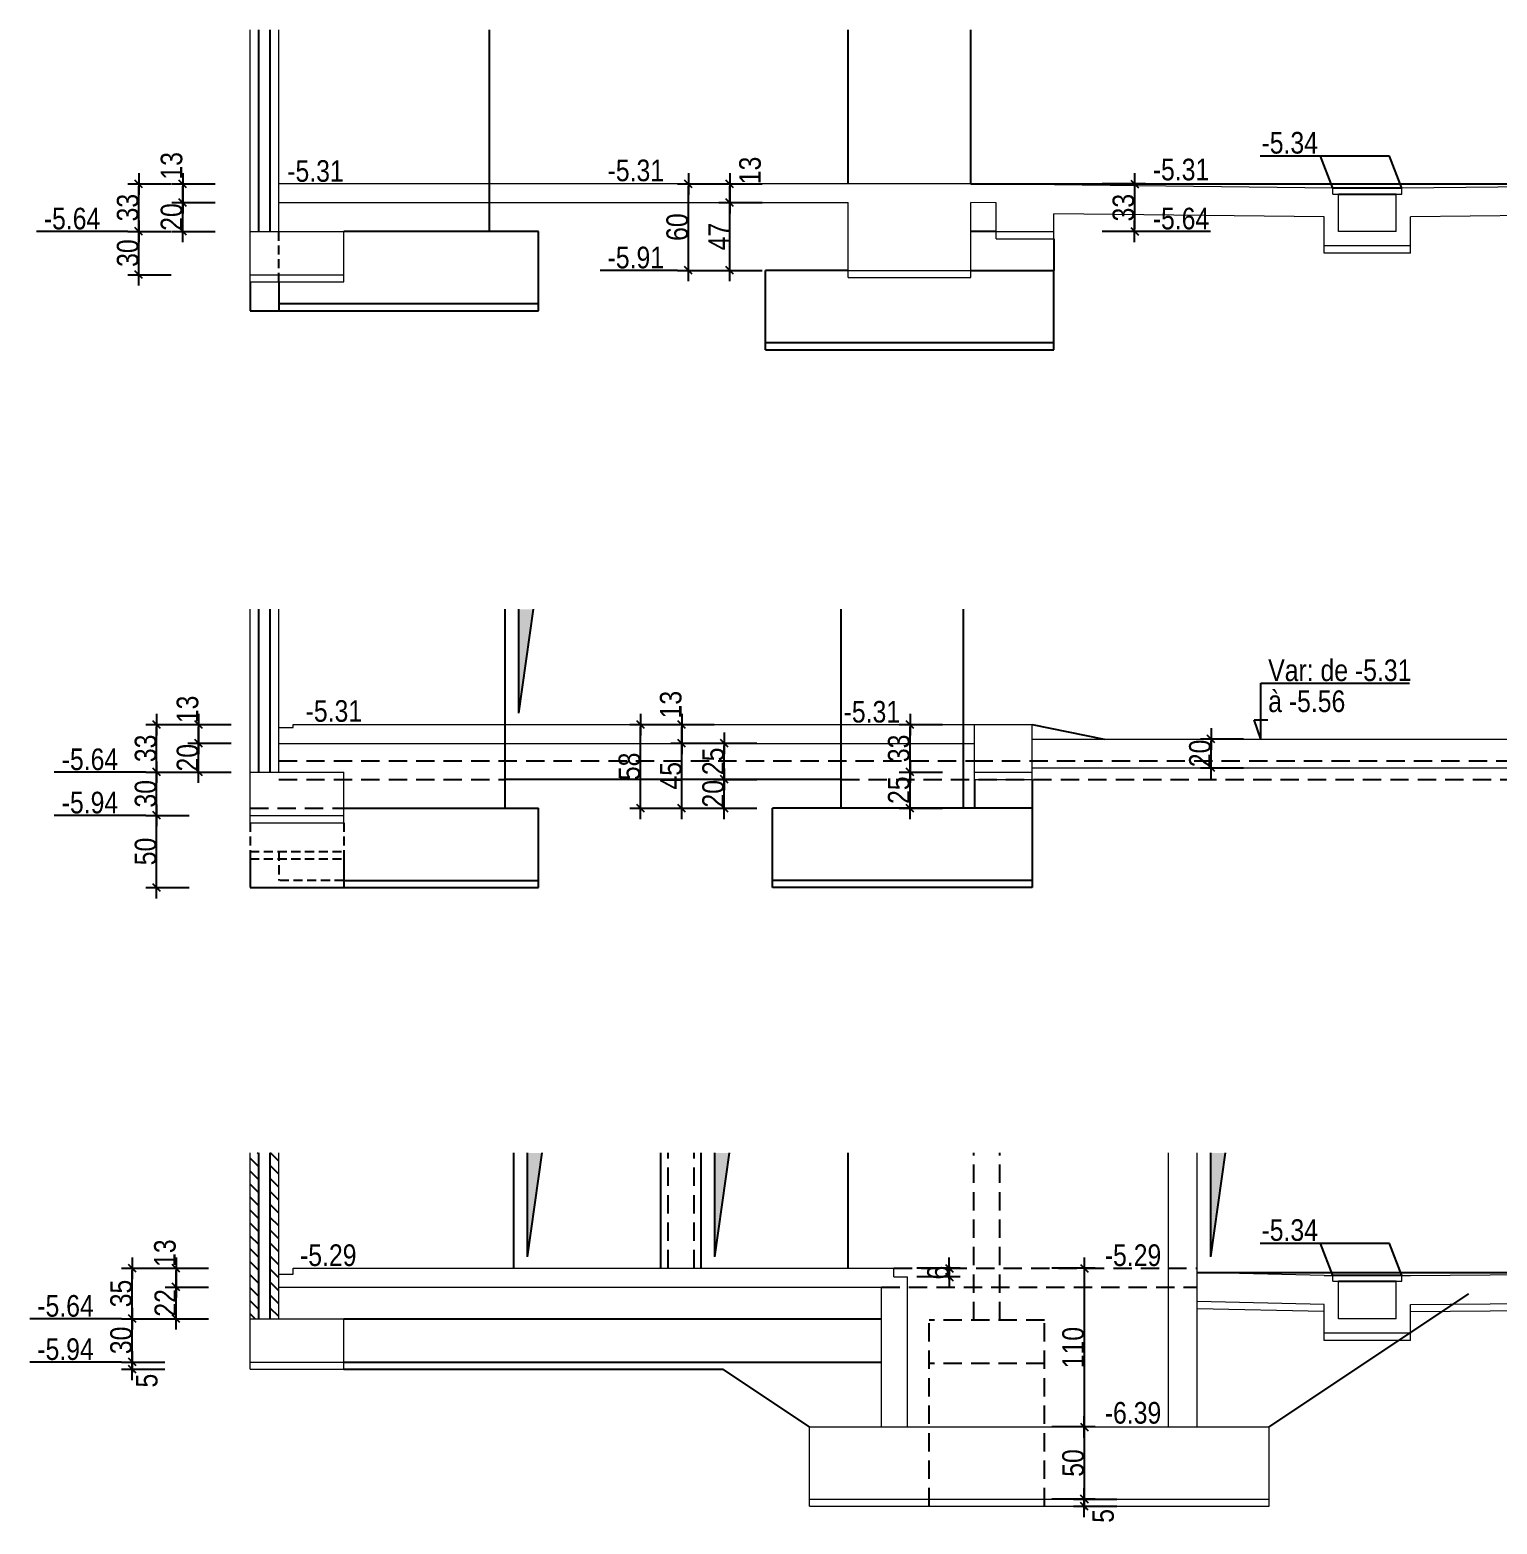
# Model space of a CAD drawing. Header units: centimetres. Extents: x 16433 to 114398, y -50094 to -12305.
# Drawn here: x 65094 to 66111, y -16867 to -15831 of the extents above; entities that cross this region are included whole.
import ezdxf

# ---------------------------------------------------------------- set-up
doc = ezdxf.new("R2010")
doc.units = ezdxf.units.CM
doc.header["$LTSCALE"] = 0.5
doc.linetypes.add('CACHEX2', pattern=[19.05, 12.7, -6.35])
doc.layers.get('DEFPOINTS').update_dxf_attribs({"linetype": 'CONTINUOUS'})
for name, color, linetype in [('01_cote_gen', 4, 'CONTINUOUS'), ('01_linteaux', 2, 'CONTINUOUS'), ('01_poch_murs', 253, 'CONTINUOUS'), ('01_texte', 230, 'CONTINUOUS'), ('AA_COTES', 2, 'CONTINUOUS')]:
    doc.layers.add(name, color=color, linetype=linetype)
doc.layers.add('01_murs_coup', color=5, linetype='CONTINUOUS', lineweight=60)
doc.styles.add('ARIAL NA', font='ARIALN.TTF')
doc.styles.add('STYLE2', font='ARIALN.TTF')
doc.dimstyles.new('JB50', dxfattribs={"dimscale": 0.1, "dimtxt": 150, "dimasz": 15, "dimexe": 0.1, "dimexo": 0.1, "dimgap": 0.09, "dimtad": 1, "dimdec": 1, "dimdsep": 46, "dimtxsty": 'STYLE2', "dimblk1": 'BOND_G', "dimblk2": 'BOND_D', "dimsah": 1, "dimcen": 1.5, "dimdle": 0.01, "dimse1": 1, "dimse2": 1, "dimclrd": 4, "dimclre": 2, "dimclrt": 6, "dimazin": 2, "dimtfac": 2.333333, "dimtdec": 1, "dimtix": 1, "dimtmove": 2, "dimatfit": 3, "dimldrblk": 'BOND_G', "dimfxl": 1, "dimtolj": 1, "dimtzin": 0, "dimarcsym": 0})

# ---------------------------------------------------------------- blocks, each defined once
blk = doc.blocks.new('BOND_G')
at = {"layer": 'AA_COTES', "color": 0}
for p, q in [((0, -5), (0, 15)), ((5, 0), (-5, 0)), ((1.77, 1.77), (-1.77, -1.77))]:
    blk.add_line(p, q, dxfattribs=at)
blk = doc.blocks.new('BOND_D')
at = {"layer": 'AA_COTES', "color": 0}
for p, q in [((5, 0), (-5, 0)), ((-1.77, -1.77), (1.77, 1.77)), ((0, 5), (0, -15))]:
    blk.add_line(p, q, dxfattribs=at)
blk = doc.blocks.new('*D1368')
at = {"layer": '01_cote_gen', "color": 4, "lineweight": -2, "transparency": 16777216}
blk.add_line((65164.7, -16753.5), (65164.7, -16726.5), dxfattribs=at)
at = {"layer": 'DEFPOINTS', "color": 0, "transparency": 16777216}
for p in [(65164.7, -16725), (65217.6, -16725), (65187.2, -16755)]:
    blk.add_point(p, dxfattribs=at)
at = {"layer": '01_cote_gen', "color": 4, "lineweight": -2, "transparency": 16777216, "xscale": 1.5, "yscale": 1.5, "zscale": 1.5}
for name, p, rotation in [('BOND_D', (65164.7, -16725), 90), ('BOND_G', (65164.7, -16755), 270)]:
    blk.add_blockref(name, p, dxfattribs=dict(at, rotation=rotation))
at = {"layer": '01_cote_gen', "color": 6, "transparency": 16777216, "insert": (65157, -16740), "char_height": 15, "attachment_point": 5, "rotation": 90, "style": 'STYLE2'}
blk.add_mtext('\\A1;30', dxfattribs=at)
blk = doc.blocks.new('*D1369')
at = {"layer": '01_cote_gen', "color": 4, "lineweight": -2, "transparency": 16777216}
blk.add_line((65195.1, -16723.5), (65195.1, -16704.5), dxfattribs=at)
at = {"layer": 'DEFPOINTS', "color": 0, "transparency": 16777216}
for p in [(65195.1, -16703), (65319.5, -16703), (65217.6, -16725)]:
    blk.add_point(p, dxfattribs=at)
at = {"layer": '01_cote_gen', "color": 4, "lineweight": -2, "transparency": 16777216, "xscale": 1.5, "yscale": 1.5, "zscale": 1.5}
for name, p, rotation in [('BOND_D', (65195.1, -16703), 90), ('BOND_G', (65195.1, -16725), 270)]:
    blk.add_blockref(name, p, dxfattribs=dict(at, rotation=rotation))
at = {"layer": '01_cote_gen', "color": 6, "transparency": 16777216, "insert": (65187.6, -16714), "char_height": 15, "attachment_point": 5, "rotation": 90, "style": 'STYLE2'}
blk.add_mtext('\\A1;22', dxfattribs=at)
blk = doc.blocks.new('*D1370')
at = {"layer": '01_cote_gen', "color": 4, "lineweight": -2, "transparency": 16777216}
blk.add_line((65164.7, -16723.5), (65164.7, -16691.5), dxfattribs=at)
at = {"layer": 'DEFPOINTS', "color": 0, "transparency": 16777216}
for p in [(65164.7, -16690), (65217.6, -16690), (65217.6, -16725)]:
    blk.add_point(p, dxfattribs=at)
at = {"layer": '01_cote_gen', "color": 4, "lineweight": -2, "transparency": 16777216, "xscale": 1.5, "yscale": 1.5, "zscale": 1.5}
for name, p, rotation in [('BOND_D', (65164.7, -16690), 90), ('BOND_G', (65164.7, -16725), 270)]:
    blk.add_blockref(name, p, dxfattribs=dict(at, rotation=rotation))
at = {"layer": '01_cote_gen', "color": 6, "transparency": 16777216, "insert": (65157, -16707.5), "char_height": 15, "attachment_point": 5, "rotation": 90, "style": 'STYLE2'}
blk.add_mtext('\\A1;35', dxfattribs=at)
blk = doc.blocks.new('*D1371')
at = {"layer": '01_cote_gen', "color": 4, "lineweight": -2, "transparency": 16777216}
blk.add_line((65164.7, -16758.5), (65164.7, -16756.5), dxfattribs=at)
at = {"layer": 'DEFPOINTS', "color": 0, "transparency": 16777216}
for p in [(65164.7, -16755), (65187.2, -16755), (65187.2, -16760)]:
    blk.add_point(p, dxfattribs=at)
at = {"layer": '01_cote_gen', "color": 4, "lineweight": -2, "transparency": 16777216, "xscale": 1.5, "yscale": 1.5, "zscale": 1.5}
for name, p, rotation in [('BOND_D', (65164.7, -16755), 90), ('BOND_G', (65164.7, -16760), 270)]:
    blk.add_blockref(name, p, dxfattribs=dict(at, rotation=rotation))
at = {"layer": '01_cote_gen', "color": 6, "transparency": 16777216, "insert": (65174.8, -16767.9), "char_height": 15, "attachment_point": 5, "rotation": 90, "style": 'STYLE2'}
blk.add_mtext('\\A1;5', dxfattribs=at)
blk = doc.blocks.new('*D1372')
at = {"layer": '01_cote_gen', "color": 4, "lineweight": -2, "transparency": 16777216}
blk.add_line((65195.1, -16701.5), (65195.1, -16691.5), dxfattribs=at)
at = {"layer": 'DEFPOINTS', "color": 0, "transparency": 16777216}
for p in [(65195.1, -16690), (65217.6, -16690), (65212, -16703)]:
    blk.add_point(p, dxfattribs=at)
at = {"layer": '01_cote_gen', "color": 4, "lineweight": -2, "transparency": 16777216, "xscale": 1.5, "yscale": 1.5, "zscale": 1.5}
for name, p, rotation in [('BOND_D', (65195.1, -16690), 90), ('BOND_G', (65195.1, -16703), 270)]:
    blk.add_blockref(name, p, dxfattribs=dict(at, rotation=rotation))
at = {"layer": '01_cote_gen', "color": 6, "transparency": 16777216, "insert": (65187.4, -16679.5), "char_height": 15, "attachment_point": 5, "rotation": 90, "style": 'STYLE2'}
blk.add_mtext('\\A1;13', dxfattribs=at)
blk = doc.blocks.new('*D1373')
at = {"layer": '01_cote_gen', "color": 4, "lineweight": -2, "transparency": 16777216}
for p, q in [((65731.4, -16688.5), (65731.4, -16687)), ((65731.4, -16696), (65731.4, -16690)), ((65731.4, -16697.5), (65731.4, -16699))]:
    blk.add_line(p, q, dxfattribs=at)
at = {"layer": 'DEFPOINTS', "color": 0, "transparency": 16777216}
for p in [(65677.6, -16690), (65731.4, -16690), (65669, -16696)]:
    blk.add_point(p, dxfattribs=at)
at = {"layer": '01_cote_gen', "color": 4, "lineweight": -2, "transparency": 16777216, "xscale": 1.5, "yscale": 1.5, "zscale": 1.5}
for name, p, rotation in [('BOND_D', (65731.4, -16690), 270), ('BOND_G', (65731.4, -16696), 90)]:
    blk.add_blockref(name, p, dxfattribs=dict(at, rotation=rotation))
at = {"layer": '01_cote_gen', "color": 6, "transparency": 16777216, "insert": (65723.7, -16693), "char_height": 15, "attachment_point": 5, "rotation": 90, "style": 'STYLE2'}
blk.add_mtext('\\A1;6', dxfattribs=at)
blk = doc.blocks.new('*D1374')
at = {"layer": '01_cote_gen', "color": 4, "lineweight": -2, "transparency": 16777216}
blk.add_line((65825.1, -16691.5), (65825.1, -16798.5), dxfattribs=at)
at = {"layer": 'DEFPOINTS', "color": 0, "transparency": 16777216}
for p in [(65800, -16690), (65806.5, -16800), (65825.1, -16800)]:
    blk.add_point(p, dxfattribs=at)
at = {"layer": '01_cote_gen', "color": 4, "lineweight": -2, "transparency": 16777216, "xscale": 1.5, "yscale": 1.5, "zscale": 1.5}
for name, p, rotation in [('BOND_G', (65825.1, -16690), 90), ('BOND_D', (65825.1, -16800), 270)]:
    blk.add_blockref(name, p, dxfattribs=dict(at, rotation=rotation))
at = {"layer": '01_cote_gen', "color": 6, "transparency": 16777216, "insert": (65817.4, -16745), "char_height": 15, "attachment_point": 5, "rotation": 90, "style": 'STYLE2'}
blk.add_mtext('\\A1;110', dxfattribs=at)
blk = doc.blocks.new('*D1375')
at = {"layer": '01_cote_gen', "color": 4, "lineweight": -2, "transparency": 16777216}
blk.add_line((65825.1, -16801.5), (65825.1, -16848.5), dxfattribs=at)
at = {"layer": 'DEFPOINTS', "color": 0, "transparency": 16777216}
for p in [(65811.7, -16800), (65811.7, -16850), (65825.1, -16850)]:
    blk.add_point(p, dxfattribs=at)
at = {"layer": '01_cote_gen', "color": 4, "lineweight": -2, "transparency": 16777216, "xscale": 1.5, "yscale": 1.5, "zscale": 1.5}
for name, p, rotation in [('BOND_G', (65825.1, -16800), 90), ('BOND_D', (65825.1, -16850), 270)]:
    blk.add_blockref(name, p, dxfattribs=dict(at, rotation=rotation))
at = {"layer": '01_cote_gen', "color": 6, "transparency": 16777216, "insert": (65817.4, -16825), "char_height": 15, "attachment_point": 5, "rotation": 90, "style": 'STYLE2'}
blk.add_mtext('\\A1;50', dxfattribs=at)
blk = doc.blocks.new('*D1376')
at = {"layer": '01_cote_gen', "color": 4, "lineweight": -2, "transparency": 16777216}
blk.add_line((65825.1, -16853.5), (65825.1, -16851.5), dxfattribs=at)
at = {"layer": 'DEFPOINTS', "color": 0, "transparency": 16777216}
for p in [(65825.1, -16850), (65844.5, -16850), (65844.5, -16855)]:
    blk.add_point(p, dxfattribs=at)
at = {"layer": '01_cote_gen', "color": 4, "lineweight": -2, "transparency": 16777216, "xscale": 1.5, "yscale": 1.5, "zscale": 1.5}
for name, p, rotation in [('BOND_D', (65825.1, -16850), 90), ('BOND_G', (65825.1, -16855), 270)]:
    blk.add_blockref(name, p, dxfattribs=dict(at, rotation=rotation))
at = {"layer": '01_cote_gen', "color": 6, "transparency": 16777216, "insert": (65838.2, -16861.7), "char_height": 15, "attachment_point": 5, "rotation": 90, "style": 'STYLE2'}
blk.add_mtext('\\A1;5', dxfattribs=at)
blk = doc.blocks.new('*D1382')
at = {"layer": '01_cote_gen', "color": 4, "lineweight": -2, "transparency": 16777216}
blk.add_line((65181.6, -16344.5), (65181.6, -16314.5), dxfattribs=at)
at = {"layer": 'DEFPOINTS', "color": 0, "transparency": 16777216}
for p in [(65181.6, -16313), (65261.3, -16313), (65257.3, -16346)]:
    blk.add_point(p, dxfattribs=at)
at = {"layer": '01_cote_gen', "color": 4, "lineweight": -2, "transparency": 16777216, "xscale": 1.5, "yscale": 1.5, "zscale": 1.5}
for name, p, rotation in [('BOND_D', (65181.6, -16313), 90), ('BOND_G', (65181.6, -16346), 270)]:
    blk.add_blockref(name, p, dxfattribs=dict(at, rotation=rotation))
at = {"layer": '01_cote_gen', "color": 6, "transparency": 16777216, "insert": (65174, -16329.5), "char_height": 15, "attachment_point": 5, "rotation": 90, "style": 'STYLE2'}
blk.add_mtext('\\A1;33', dxfattribs=at)
blk = doc.blocks.new('*D1383')
at = {"layer": '01_cote_gen', "color": 4, "lineweight": -2, "transparency": 16777216}
blk.add_line((65181.6, -16374.5), (65181.6, -16347.5), dxfattribs=at)
at = {"layer": 'DEFPOINTS', "color": 0, "transparency": 16777216}
for p in [(65181.6, -16346), (65222.2, -16346), (65222.2, -16376)]:
    blk.add_point(p, dxfattribs=at)
at = {"layer": '01_cote_gen', "color": 4, "lineweight": -2, "transparency": 16777216, "xscale": 1.5, "yscale": 1.5, "zscale": 1.5}
for name, p, rotation in [('BOND_D', (65181.6, -16346), 90), ('BOND_G', (65181.6, -16376), 270)]:
    blk.add_blockref(name, p, dxfattribs=dict(at, rotation=rotation))
at = {"layer": '01_cote_gen', "color": 6, "transparency": 16777216, "insert": (65174, -16361), "char_height": 15, "attachment_point": 5, "rotation": 90, "style": 'STYLE2'}
blk.add_mtext('\\A1;30', dxfattribs=at)
blk = doc.blocks.new('*D1384')
at = {"layer": '01_cote_gen', "color": 4, "lineweight": -2, "transparency": 16777216}
blk.add_line((65181.6, -16424.5), (65181.6, -16377.5), dxfattribs=at)
at = {"layer": 'DEFPOINTS', "color": 0, "transparency": 16777216}
for p in [(65181.6, -16376), (65222.2, -16376), (65222.2, -16426)]:
    blk.add_point(p, dxfattribs=at)
at = {"layer": '01_cote_gen', "color": 4, "lineweight": -2, "transparency": 16777216, "xscale": 1.5, "yscale": 1.5, "zscale": 1.5}
for name, p, rotation in [('BOND_D', (65181.6, -16376), 90), ('BOND_G', (65181.6, -16426), 270)]:
    blk.add_blockref(name, p, dxfattribs=dict(at, rotation=rotation))
at = {"layer": '01_cote_gen', "color": 6, "transparency": 16777216, "insert": (65174, -16401), "char_height": 15, "attachment_point": 5, "rotation": 90, "style": 'STYLE2'}
blk.add_mtext('\\A1;50', dxfattribs=at)
blk = doc.blocks.new('*D1385')
at = {"layer": '01_cote_gen', "color": 4, "lineweight": -2, "transparency": 16777216}
blk.add_line((65210.7, -16344.5), (65210.7, -16327.5), dxfattribs=at)
at = {"layer": 'DEFPOINTS', "color": 0, "transparency": 16777216}
for p in [(65210.7, -16326), (65284.4, -16326), (65284.4, -16346)]:
    blk.add_point(p, dxfattribs=at)
at = {"layer": '01_cote_gen', "color": 4, "lineweight": -2, "transparency": 16777216, "xscale": 1.5, "yscale": 1.5, "zscale": 1.5}
for name, p, rotation in [('BOND_D', (65210.7, -16326), 90), ('BOND_G', (65210.7, -16346), 270)]:
    blk.add_blockref(name, p, dxfattribs=dict(at, rotation=rotation))
at = {"layer": '01_cote_gen', "color": 6, "transparency": 16777216, "insert": (65203.1, -16336), "char_height": 15, "attachment_point": 5, "rotation": 90, "style": 'STYLE2'}
blk.add_mtext('\\A1;20', dxfattribs=at)
blk = doc.blocks.new('*D1386')
at = {"layer": '01_cote_gen', "color": 4, "lineweight": -2, "transparency": 16777216}
blk.add_line((65210.7, -16324.5), (65210.7, -16314.5), dxfattribs=at)
at = {"layer": 'DEFPOINTS', "color": 0, "transparency": 16777216}
for p in [(65210.7, -16313), (65288.5, -16313), (65288.5, -16326)]:
    blk.add_point(p, dxfattribs=at)
at = {"layer": '01_cote_gen', "color": 4, "lineweight": -2, "transparency": 16777216, "xscale": 1.5, "yscale": 1.5, "zscale": 1.5}
for name, p, rotation in [('BOND_D', (65210.7, -16313), 90), ('BOND_G', (65210.7, -16326), 270)]:
    blk.add_blockref(name, p, dxfattribs=dict(at, rotation=rotation))
at = {"layer": '01_cote_gen', "color": 6, "transparency": 16777216, "insert": (65203.1, -16302.5), "char_height": 15, "attachment_point": 5, "rotation": 90, "style": 'STYLE2'}
blk.add_mtext('\\A1;13', dxfattribs=at)
blk = doc.blocks.new('*D1387')
at = {"layer": '01_cote_gen', "color": 4, "lineweight": -2, "transparency": 16777216}
blk.add_line((65517.3, -16369.5), (65517.3, -16314.5), dxfattribs=at)
at = {"layer": 'DEFPOINTS', "color": 0, "transparency": 16777216}
for p in [(65517.3, -16313), (65568.7, -16313), (65588.9, -16371)]:
    blk.add_point(p, dxfattribs=at)
at = {"layer": '01_cote_gen', "color": 4, "lineweight": -2, "transparency": 16777216, "xscale": 1.5, "yscale": 1.5, "zscale": 1.5}
for name, p, rotation in [('BOND_D', (65517.3, -16313), 90), ('BOND_G', (65517.3, -16371), 270)]:
    blk.add_blockref(name, p, dxfattribs=dict(at, rotation=rotation))
at = {"layer": '01_cote_gen', "color": 6, "transparency": 16777216, "insert": (65509.6, -16342), "char_height": 15, "attachment_point": 5, "rotation": 90, "style": 'STYLE2'}
blk.add_mtext('\\A1;58', dxfattribs=at)
blk = doc.blocks.new('*D1388')
at = {"layer": '01_cote_gen', "color": 4, "lineweight": -2, "transparency": 16777216}
blk.add_line((65545.9, -16369.5), (65545.9, -16327.5), dxfattribs=at)
at = {"layer": 'DEFPOINTS', "color": 0, "transparency": 16777216}
for p in [(65545.9, -16326), (65578.4, -16326), (65588.9, -16371)]:
    blk.add_point(p, dxfattribs=at)
at = {"layer": '01_cote_gen', "color": 4, "lineweight": -2, "transparency": 16777216, "xscale": 1.5, "yscale": 1.5, "zscale": 1.5}
for name, p, rotation in [('BOND_D', (65545.9, -16326), 90), ('BOND_G', (65545.9, -16371), 270)]:
    blk.add_blockref(name, p, dxfattribs=dict(at, rotation=rotation))
at = {"layer": '01_cote_gen', "color": 6, "transparency": 16777216, "insert": (65538.3, -16348.5), "char_height": 15, "attachment_point": 5, "rotation": 90, "style": 'STYLE2'}
blk.add_mtext('\\A1;45', dxfattribs=at)
blk = doc.blocks.new('*D1389')
at = {"layer": '01_cote_gen', "color": 4, "lineweight": -2, "transparency": 16777216}
blk.add_line((65545.9, -16324.5), (65545.9, -16314.5), dxfattribs=at)
at = {"layer": 'DEFPOINTS', "color": 0, "transparency": 16777216}
for p in [(65545.9, -16313), (65556.9, -16313), (65556.9, -16326)]:
    blk.add_point(p, dxfattribs=at)
at = {"layer": '01_cote_gen', "color": 4, "lineweight": -2, "transparency": 16777216, "xscale": 1.5, "yscale": 1.5, "zscale": 1.5}
for name, p, rotation in [('BOND_D', (65545.9, -16313), 90), ('BOND_G', (65545.9, -16326), 270)]:
    blk.add_blockref(name, p, dxfattribs=dict(at, rotation=rotation))
at = {"layer": '01_cote_gen', "color": 6, "transparency": 16777216, "insert": (65538.3, -16299.2), "char_height": 15, "attachment_point": 5, "rotation": 90, "style": 'STYLE2'}
blk.add_mtext('\\A1;13', dxfattribs=at)
blk = doc.blocks.new('*D1390')
at = {"layer": '01_cote_gen', "color": 4, "lineweight": -2, "transparency": 16777216}
blk.add_line((65575.4, -16369.5), (65575.4, -16352.5), dxfattribs=at)
at = {"layer": 'DEFPOINTS', "color": 0, "transparency": 16777216}
for p in [(65575.4, -16351), (65586.1, -16351), (65588.9, -16371)]:
    blk.add_point(p, dxfattribs=at)
at = {"layer": '01_cote_gen', "color": 4, "lineweight": -2, "transparency": 16777216, "xscale": 1.5, "yscale": 1.5, "zscale": 1.5}
for name, p, rotation in [('BOND_D', (65575.4, -16351), 90), ('BOND_G', (65575.4, -16371), 270)]:
    blk.add_blockref(name, p, dxfattribs=dict(at, rotation=rotation))
at = {"layer": '01_cote_gen', "color": 6, "transparency": 16777216, "insert": (65567.7, -16361), "char_height": 15, "attachment_point": 5, "rotation": 90, "style": 'STYLE2'}
blk.add_mtext('\\A1;20', dxfattribs=at)
blk = doc.blocks.new('*D1391')
at = {"layer": '01_cote_gen', "color": 4, "lineweight": -2, "transparency": 16777216}
blk.add_line((65575.4, -16349.5), (65575.4, -16327.5), dxfattribs=at)
at = {"layer": 'DEFPOINTS', "color": 0, "transparency": 16777216}
for p in [(65575.4, -16326), (65590.5, -16326), (65590.5, -16351)]:
    blk.add_point(p, dxfattribs=at)
at = {"layer": '01_cote_gen', "color": 4, "lineweight": -2, "transparency": 16777216, "xscale": 1.5, "yscale": 1.5, "zscale": 1.5}
for name, p, rotation in [('BOND_D', (65575.4, -16326), 90), ('BOND_G', (65575.4, -16351), 270)]:
    blk.add_blockref(name, p, dxfattribs=dict(at, rotation=rotation))
at = {"layer": '01_cote_gen', "color": 6, "transparency": 16777216, "insert": (65567.7, -16338.5), "char_height": 15, "attachment_point": 5, "rotation": 90, "style": 'STYLE2'}
blk.add_mtext('\\A1;25', dxfattribs=at)
blk = doc.blocks.new('*D1401')
at = {"layer": '01_cote_gen', "color": 4, "lineweight": -2, "transparency": 16777216}
blk.add_line((65199.7, -15969.6), (65199.7, -15952.6), dxfattribs=at)
at = {"layer": 'DEFPOINTS', "color": 0, "transparency": 16777216}
for p in [(65199.7, -15951.1), (65377.7, -15951.1), (65373.8, -15971.1)]:
    blk.add_point(p, dxfattribs=at)
at = {"layer": '01_cote_gen', "color": 4, "lineweight": -2, "transparency": 16777216, "xscale": 1.5, "yscale": 1.5, "zscale": 1.5}
for name, p, rotation in [('BOND_D', (65199.7, -15951.1), 90), ('BOND_G', (65199.7, -15971.1), 270)]:
    blk.add_blockref(name, p, dxfattribs=dict(at, rotation=rotation))
at = {"layer": '01_cote_gen', "color": 6, "transparency": 16777216, "insert": (65192, -15961.1), "char_height": 15, "attachment_point": 5, "rotation": 90, "style": 'STYLE2'}
blk.add_mtext('\\A1;20', dxfattribs=at)
blk = doc.blocks.new('*D1402')
at = {"layer": '01_cote_gen', "color": 4, "lineweight": -2, "transparency": 16777216}
blk.add_line((65199.7, -15949.6), (65199.7, -15939.6), dxfattribs=at)
at = {"layer": 'DEFPOINTS', "color": 0, "transparency": 16777216}
for p in [(65199.7, -15938.1), (65292.5, -15938.1), (65292.5, -15951.1)]:
    blk.add_point(p, dxfattribs=at)
at = {"layer": '01_cote_gen', "color": 4, "lineweight": -2, "transparency": 16777216, "xscale": 1.5, "yscale": 1.5, "zscale": 1.5}
for name, p, rotation in [('BOND_D', (65199.7, -15938.1), 90), ('BOND_G', (65199.7, -15951.1), 270)]:
    blk.add_blockref(name, p, dxfattribs=dict(at, rotation=rotation))
at = {"layer": '01_cote_gen', "color": 6, "transparency": 16777216, "insert": (65192, -15925.6), "char_height": 15, "attachment_point": 5, "rotation": 90, "style": 'STYLE2'}
blk.add_mtext('\\A1;13', dxfattribs=at)
blk = doc.blocks.new('*D1403')
at = {"layer": '01_cote_gen', "color": 4, "lineweight": -2, "transparency": 16777216}
blk.add_line((65169.2, -15969.6), (65169.2, -15939.6), dxfattribs=at)
at = {"layer": 'DEFPOINTS', "color": 0, "transparency": 16777216}
for p in [(65169.2, -15938.1), (65222.2, -15938.1), (65222.2, -15971.1)]:
    blk.add_point(p, dxfattribs=at)
at = {"layer": '01_cote_gen', "color": 4, "lineweight": -2, "transparency": 16777216, "xscale": 1.5, "yscale": 1.5, "zscale": 1.5}
for name, p, rotation in [('BOND_D', (65169.2, -15938.1), 90), ('BOND_G', (65169.2, -15971.1), 270)]:
    blk.add_blockref(name, p, dxfattribs=dict(at, rotation=rotation))
at = {"layer": '01_cote_gen', "color": 6, "transparency": 16777216, "insert": (65161.6, -15954.6), "char_height": 15, "attachment_point": 5, "rotation": 90, "style": 'STYLE2'}
blk.add_mtext('\\A1;33', dxfattribs=at)
blk = doc.blocks.new('*D1404')
at = {"layer": '01_cote_gen', "color": 4, "lineweight": -2, "transparency": 16777216}
blk.add_line((65169.2, -15999.6), (65169.2, -15972.6), dxfattribs=at)
at = {"layer": 'DEFPOINTS', "color": 0, "transparency": 16777216}
for p in [(65169.2, -15971.1), (65295.2, -15971.1), (65298.8, -16001.1)]:
    blk.add_point(p, dxfattribs=at)
at = {"layer": '01_cote_gen', "color": 4, "lineweight": -2, "transparency": 16777216, "xscale": 1.5, "yscale": 1.5, "zscale": 1.5}
for name, p, rotation in [('BOND_D', (65169.2, -15971.1), 90), ('BOND_G', (65169.2, -16001.1), 270)]:
    blk.add_blockref(name, p, dxfattribs=dict(at, rotation=rotation))
at = {"layer": '01_cote_gen', "color": 6, "transparency": 16777216, "insert": (65161.6, -15986.1), "char_height": 15, "attachment_point": 5, "rotation": 90, "style": 'STYLE2'}
blk.add_mtext('\\A1;30', dxfattribs=at)
blk = doc.blocks.new('*D1405')
at = {"layer": '01_cote_gen', "color": 4, "lineweight": -2, "transparency": 16777216}
blk.add_line((65550.5, -15996.6), (65550.5, -15939.6), dxfattribs=at)
at = {"layer": 'DEFPOINTS', "color": 0, "transparency": 16777216}
for p in [(65550.5, -15938.1), (65584.9, -15938.1), (65584.9, -15998.1)]:
    blk.add_point(p, dxfattribs=at)
at = {"layer": '01_cote_gen', "color": 4, "lineweight": -2, "transparency": 16777216, "xscale": 1.5, "yscale": 1.5, "zscale": 1.5}
for name, p, rotation in [('BOND_D', (65550.5, -15938.1), 90), ('BOND_G', (65550.5, -15998.1), 270)]:
    blk.add_blockref(name, p, dxfattribs=dict(at, rotation=rotation))
at = {"layer": '01_cote_gen', "color": 6, "transparency": 16777216, "insert": (65542.8, -15968.1), "char_height": 15, "attachment_point": 5, "rotation": 90, "style": 'STYLE2'}
blk.add_mtext('\\A1;60', dxfattribs=at)
blk = doc.blocks.new('*D1406')
at = {"layer": '01_cote_gen', "color": 4, "lineweight": -2, "transparency": 16777216}
blk.add_line((65579.2, -15996.6), (65579.2, -15952.6), dxfattribs=at)
at = {"layer": 'DEFPOINTS', "color": 0, "transparency": 16777216}
for p in [(65579.2, -15951.1), (65602.7, -15951.1), (65607.6, -15998.1)]:
    blk.add_point(p, dxfattribs=at)
at = {"layer": '01_cote_gen', "color": 4, "lineweight": -2, "transparency": 16777216, "xscale": 1.5, "yscale": 1.5, "zscale": 1.5}
for name, p, rotation in [('BOND_D', (65579.2, -15951.1), 90), ('BOND_G', (65579.2, -15998.1), 270)]:
    blk.add_blockref(name, p, dxfattribs=dict(at, rotation=rotation))
at = {"layer": '01_cote_gen', "color": 6, "transparency": 16777216, "insert": (65571.7, -15974.6), "char_height": 15, "attachment_point": 5, "rotation": 90, "style": 'STYLE2'}
blk.add_mtext('\\A1;47', dxfattribs=at)
blk = doc.blocks.new('*D1407')
at = {"layer": '01_cote_gen', "color": 4, "lineweight": -2, "transparency": 16777216}
blk.add_line((65579.2, -15949.6), (65579.2, -15939.6), dxfattribs=at)
at = {"layer": 'DEFPOINTS', "color": 0, "transparency": 16777216}
for p in [(65579.2, -15938.1), (65595.1, -15938.1), (65595.1, -15951.1)]:
    blk.add_point(p, dxfattribs=at)
at = {"layer": '01_cote_gen', "color": 4, "lineweight": -2, "transparency": 16777216, "xscale": 1.5, "yscale": 1.5, "zscale": 1.5}
for name, p, rotation in [('BOND_D', (65579.2, -15938.1), 90), ('BOND_G', (65579.2, -15951.1), 270)]:
    blk.add_blockref(name, p, dxfattribs=dict(at, rotation=rotation))
at = {"layer": '01_cote_gen', "color": 6, "transparency": 16777216, "insert": (65593.3, -15928.8), "char_height": 15, "attachment_point": 5, "rotation": 90, "style": 'STYLE2'}
blk.add_mtext('\\A1;13', dxfattribs=at)
blk = doc.blocks.new('*D1408')
at = {"layer": '01_cote_gen', "color": 4, "lineweight": -2, "transparency": 16777216}
blk.add_line((65860, -15939.6), (65860, -15969.6), dxfattribs=at)
at = {"layer": 'DEFPOINTS', "color": 0, "transparency": 16777216}
for p in [(65754.8, -15938.1), (65783.9, -15971.1), (65860, -15971.1)]:
    blk.add_point(p, dxfattribs=at)
at = {"layer": '01_cote_gen', "color": 4, "lineweight": -2, "transparency": 16777216, "xscale": 1.5, "yscale": 1.5, "zscale": 1.5}
for name, p, rotation in [('BOND_G', (65860, -15938.1), 90), ('BOND_D', (65860, -15971.1), 270)]:
    blk.add_blockref(name, p, dxfattribs=dict(at, rotation=rotation))
at = {"layer": '01_cote_gen', "color": 6, "transparency": 16777216, "insert": (65852.3, -15954.6), "char_height": 15, "attachment_point": 5, "rotation": 90, "style": 'STYLE2'}
blk.add_mtext('\\A1;33', dxfattribs=at)
blk = doc.blocks.new('*D1471')
at = {"layer": '01_cote_gen', "color": 4, "lineweight": -2, "transparency": 16777216}
blk.add_line((65704.2, -16369.5), (65704.2, -16347.5), dxfattribs=at)
at = {"layer": 'DEFPOINTS', "color": 0, "transparency": 16777216}
for p in [(65704.2, -16346), (65773, -16346), (65773, -16371)]:
    blk.add_point(p, dxfattribs=at)
at = {"layer": '01_cote_gen', "color": 4, "lineweight": -2, "transparency": 16777216, "xscale": 1.5, "yscale": 1.5, "zscale": 1.5}
for name, p, rotation in [('BOND_D', (65704.2, -16346), 90), ('BOND_G', (65704.2, -16371), 270)]:
    blk.add_blockref(name, p, dxfattribs=dict(at, rotation=rotation))
at = {"layer": '01_cote_gen', "color": 6, "transparency": 16777216, "insert": (65696.5, -16358.5), "char_height": 15, "attachment_point": 5, "rotation": 90, "style": 'STYLE2'}
blk.add_mtext('\\A1;25', dxfattribs=at)
blk = doc.blocks.new('*D1472')
at = {"layer": '01_cote_gen', "color": 4, "lineweight": -2, "transparency": 16777216}
blk.add_line((65704.2, -16344.5), (65704.2, -16314.5), dxfattribs=at)
at = {"layer": 'DEFPOINTS', "color": 0, "transparency": 16777216}
for p in [(65704.2, -16313), (65726.7, -16313), (65726.7, -16346)]:
    blk.add_point(p, dxfattribs=at)
at = {"layer": '01_cote_gen', "color": 4, "lineweight": -2, "transparency": 16777216, "xscale": 1.5, "yscale": 1.5, "zscale": 1.5}
for name, p, rotation in [('BOND_D', (65704.2, -16313), 90), ('BOND_G', (65704.2, -16346), 270)]:
    blk.add_blockref(name, p, dxfattribs=dict(at, rotation=rotation))
at = {"layer": '01_cote_gen', "color": 6, "transparency": 16777216, "insert": (65696.5, -16329.5), "char_height": 15, "attachment_point": 5, "rotation": 90, "style": 'STYLE2'}
blk.add_mtext('\\A1;33', dxfattribs=at)
blk = doc.blocks.new('*D1473')
at = {"layer": '01_cote_gen', "color": 4, "lineweight": -2, "transparency": 16777216}
blk.add_line((65913.1, -16341.5), (65913.1, -16324.5), dxfattribs=at)
at = {"layer": 'DEFPOINTS', "color": 0, "transparency": 16777216}
for p in [(65913.1, -16323), (65938.3, -16323), (65938.3, -16343)]:
    blk.add_point(p, dxfattribs=at)
at = {"layer": '01_cote_gen', "color": 4, "lineweight": -2, "transparency": 16777216, "xscale": 1.5, "yscale": 1.5, "zscale": 1.5}
for name, p, rotation in [('BOND_D', (65913.1, -16323), 90), ('BOND_G', (65913.1, -16343), 270)]:
    blk.add_blockref(name, p, dxfattribs=dict(at, rotation=rotation))
at = {"layer": '01_cote_gen', "color": 6, "transparency": 16777216, "insert": (65905.4, -16333), "char_height": 15, "attachment_point": 5, "rotation": 90, "style": 'STYLE2'}
blk.add_mtext('\\A1;20', dxfattribs=at)

msp = doc.modelspace()

# ---------------------------------------------------------------- hatches: boundary and pattern name
at = {"layer": '01_poch_murs'}
h = msp.add_hatch(dxfattribs=at)
h.set_pattern_fill('ANSI31', color=256, scale=2, angle=-90)
h.set_pattern_definition([(315, (0, 1180.982), (4.49012806, 4.49012806), [])])
h.paths.add_polyline_path([(65252.402, -16610.018), (65246.402, -16610.018), (65246.402, -16725.018), (65252.402, -16725.018)])
h.paths.add_polyline_path([(65266.402, -16610.018), (65260.402, -16610.018), (65260.402, -16725.018), (65266.402, -16725.018)])

# ---------------------------------------------------------------- linework, layer by layer
at = {"layer": '01_linteaux'}
for p, q in [((65252.406, -15971.127), (65252.406, -15831.335)), ((65260.406, -15971.127), (65260.406, -15831.335)), ((65412.408, -15971.127), (65412.408, -15831.335)), ((65661.405, -15938.127), (65661.405, -15831.335)), ((65746.401, -15938.127), (65746.401, -15831.335)), ((65746.401, -15938.127), (66771.401, -15938.127)), ((66045.403, -15941.127), (65997.403, -15941.127)), ((66001.403, -15945.127), (66041.403, -15945.127)), ((65446.405, -15971.127), (65311.406, -15971.127)), ((65446.405, -16026.127), (65446.405, -15971.127)), ((65763.903, -15971.127), (65746.401, -15971.127)), ((65803.903, -15976.127), (65803.903, -15998.127)), ((65246.406, -16006.127), (65246.406, -16026.127)), ((65266.406, -16006.127), (65266.406, -16026.127)), ((65603.903, -16053.127), (65603.903, -15998.127)), ((65661.405, -15998.127), (65603.903, -15998.127)), ((65746.401, -15998.127), (65803.903, -15998.127)), ((65803.903, -16053.127), (65803.903, -15998.127)), ((65246.406, -16026.127), (65446.405, -16026.127)), ((65266.406, -16021.127), (65446.405, -16021.127)), ((65603.903, -16048.127), (65803.903, -16048.127)), ((65603.903, -16053.127), (65803.903, -16053.127)), ((65252.398, -16346.045), (65252.398, -16233.045)), ((65260.398, -16346.045), (65260.398, -16233.045)), ((65423.409, -16371.045), (65423.409, -16233.045)), ((65656.405, -16371.045), (65656.405, -16233.045)), ((65741.401, -16371.045), (65741.401, -16233.045)), ((65788.908, -16313.045), (65838.907, -16323.045)), ((65656.405, -16351.045), (65423.409, -16351.045)), ((65748.903, -16351.045), (65748.903, -16371.045)), ((65788.908, -16351.045), (65788.908, -16371.045)), ((65311.398, -16371.045), (65446.398, -16371.045)), ((65446.398, -16426.045), (65446.398, -16371.045)), ((65608.903, -16426.045), (65608.903, -16371.045)), ((65788.908, -16371.045), (65608.903, -16371.045)), ((65788.908, -16371.045), (65788.908, -16426.045)), ((65246.398, -16406.045), (65246.398, -16426.045)), ((65311.398, -16406.045), (65311.398, -16426.045)), ((65311.398, -16421.045), (65446.398, -16421.045)), ((65788.908, -16421.045), (65608.903, -16421.045)), ((65246.398, -16426.045), (65446.398, -16426.045)), ((65788.908, -16426.045), (65608.903, -16426.045)), ((65252.402, -16725.018), (65252.402, -16610.018)), ((65260.402, -16725.018), (65260.402, -16610.018)), ((65429.401, -16690.018), (65429.401, -16610.018)), ((65531.401, -16690.018), (65531.401, -16610.018)), ((65559.401, -16690.018), (65559.401, -16610.018)), ((65661.401, -16690.018), (65661.401, -16610.018)), ((65903.407, -16693.018), (66296.405, -16693.018)), ((66045.403, -16695.018), (65997.403, -16695.018)), ((66001.403, -16699.018), (66041.403, -16699.018)), ((65953.407, -16800.018), (66091.903, -16707.688)), ((65311.402, -16725.018), (65684.407, -16725.018)), ((65311.402, -16755.018), (65684.407, -16755.018)), ((65311.402, -16760.018), (65574.407, -16760.018)), ((65634.407, -16800.018), (65574.407, -16760.018))]:
    msp.add_line(p, q, dxfattribs=at)
at = {"layer": '01_linteaux', "linetype": 'CACHEX2'}
for p, q in [((65266.406, -16006.127), (65266.406, -15971.127)), ((65246.398, -16381.045), (65246.398, -16406.045)), ((65311.398, -16381.045), (65311.398, -16406.045)), ((65246.398, -16401.045), (65311.398, -16401.045)), ((65246.398, -16406.045), (65311.398, -16406.045)), ((65266.398, -16401.045), (65266.398, -16421.045)), ((65311.398, -16421.045), (65266.398, -16421.045))]:
    msp.add_line(p, q, dxfattribs=at)
at = {"layer": '01_linteaux', "linetype": 'CACHEX2', "ltscale": 2}
for p, q in [((65266.398, -16338.045), (65748.903, -16338.045)), ((65748.903, -16338.045), (66238.903, -16338.045)), ((65266.398, -16351.045), (65423.409, -16351.045)), ((65656.405, -16351.045), (66238.903, -16351.045)), ((65246.398, -16371.045), (65311.398, -16371.045)), ((65536.401, -16690.018), (65536.401, -16610.018)), ((65554.401, -16690.018), (65554.401, -16610.018)), ((65748.401, -16726.018), (65748.401, -16610.018)), ((65766.401, -16726.018), (65766.401, -16610.018)), ((65692.907, -16690.018), (65903.407, -16690.018)), ((65684.407, -16703.018), (65903.407, -16703.018)), ((65717.401, -16855.018), (65717.401, -16726.018)), ((65797.386, -16726.018), (65717.401, -16726.018)), ((65797.386, -16855.018), (65797.386, -16726.018)), ((65797.386, -16756.018), (65717.401, -16756.018))]:
    msp.add_line(p, q, dxfattribs=at)
at = {"layer": '01_murs_coup', "linetype": 'Continuous', "lineweight": 0}
for p, q in [((65246.406, -16006.127), (65246.406, -15831.335)), ((65266.406, -15971.127), (65266.406, -15831.335)), ((65746.401, -15938.127), (65266.406, -15938.127)), ((65997.403, -15941.127), (65746.401, -15938.127)), ((65997.403, -15945.127), (65997.403, -15941.127)), ((66296.405, -15938.127), (66045.403, -15941.127)), ((66045.403, -15945.127), (66045.403, -15941.127)), ((65266.406, -15951.127), (65661.405, -15951.127)), ((65661.405, -16003.127), (65661.405, -15951.127)), ((65746.401, -16003.127), (65746.401, -15951.128)), ((65763.903, -15951.337), (65746.401, -15951.128)), ((65763.903, -15976.127), (65763.903, -15951.337)), ((65997.403, -15945.127), (66001.403, -15945.127)), ((66001.403, -15971.127), (66001.403, -15945.127)), ((66041.403, -15945.127), (66045.403, -15945.127)), ((66041.403, -15971.127), (66041.403, -15945.127)), ((65803.903, -15976.127), (65803.903, -15958.815)), ((65991.403, -15961.056), (65803.903, -15958.815)), ((65991.403, -15986.127), (65991.403, -15961.056)), ((66238.903, -15958.815), (66051.403, -15961.056)), ((66051.403, -15986.127), (66051.403, -15961.056)), ((65246.406, -15971.127), (65311.406, -15971.127)), ((65311.406, -16006.127), (65311.406, -15971.127)), ((65763.903, -15971.127), (65803.903, -15971.127)), ((66041.403, -15971.127), (66001.403, -15971.127)), ((65763.903, -15976.127), (65803.903, -15976.127)), ((66051.403, -15981.127), (65991.403, -15981.127)), ((66051.403, -15986.127), (65991.403, -15986.127)), ((65246.406, -16001.127), (65311.406, -16001.127)), ((65246.406, -16006.127), (65311.406, -16006.127)), ((65661.405, -15998.127), (65746.401, -15998.127)), ((65661.405, -16003.127), (65746.401, -16003.127)), ((65246.398, -16381.045), (65246.398, -16233.045)), ((65266.398, -16346.045), (65266.398, -16233.045)), ((65266.398, -16315.045), (65276.398, -16315.045)), ((65276.398, -16313.045), (65788.908, -16313.045)), ((65276.398, -16315.045), (65276.398, -16313.045)), ((65748.903, -16351.045), (65748.903, -16313.045)), ((65788.908, -16351.045), (65788.908, -16313.045)), ((65266.398, -16326.045), (65748.903, -16326.045)), ((65788.908, -16323.045), (66238.903, -16323.045)), ((65246.398, -16346.045), (65311.398, -16346.045)), ((65311.398, -16381.045), (65311.398, -16346.045)), ((65748.903, -16346.045), (65788.908, -16346.045)), ((65788.908, -16343.045), (66238.903, -16343.045)), ((65748.903, -16351.045), (65788.908, -16351.045)), ((65246.398, -16376.045), (65311.398, -16376.045)), ((65246.398, -16381.045), (65311.398, -16381.045)), ((65246.402, -16760.018), (65246.402, -16610.018)), ((65266.402, -16725.018), (65266.402, -16610.018)), ((65883.407, -16800.018), (65883.407, -16610.018)), ((65903.407, -16800.018), (65903.407, -16610.018)), ((65276.402, -16690.018), (65692.907, -16690.018)), ((65276.402, -16694.018), (65276.402, -16690.018)), ((65692.907, -16696.018), (65692.907, -16690.018)), ((65266.402, -16694.018), (65276.402, -16694.018)), ((65692.907, -16696.018), (65702.407, -16696.018)), ((65702.407, -16800.018), (65702.407, -16696.018)), ((65991.403, -16695.018), (65903.407, -16693.018)), ((65991.403, -16695.018), (65997.403, -16695.018)), ((65997.403, -16699.018), (65997.403, -16695.018)), ((65997.403, -16699.018), (66001.403, -16699.018)), ((66001.403, -16725.018), (66001.403, -16699.018)), ((66041.403, -16725.018), (66041.403, -16699.018)), ((66041.403, -16699.018), (66045.403, -16699.018)), ((66045.403, -16699.018), (66045.403, -16695.018)), ((66045.403, -16695.018), (66051.403, -16695.018)), ((66051.403, -16695.018), (66296.405, -16693.018)), ((65266.402, -16703.018), (65684.407, -16703.018)), ((65684.407, -16800.018), (65684.407, -16703.018)), ((65991.403, -16715.023), (65903.407, -16713.023)), ((65991.403, -16720.025), (65903.407, -16718.025)), ((65991.403, -16740.018), (65991.403, -16715.023)), ((66051.403, -16715.019), (66238.903, -16713.488)), ((66051.403, -16740.018), (66051.403, -16715.019)), ((66051.403, -16720.019), (66238.903, -16718.489)), ((65246.402, -16725.018), (65311.402, -16725.018)), ((65311.402, -16760.018), (65311.402, -16725.018)), ((66041.403, -16725.018), (66001.403, -16725.018)), ((66051.403, -16735.018), (65991.403, -16735.018)), ((66051.403, -16740.018), (65991.403, -16740.018)), ((65246.402, -16755.018), (65311.402, -16755.018)), ((65246.402, -16760.018), (65311.402, -16760.018)), ((65634.407, -16800.018), (65953.407, -16800.018)), ((65634.407, -16855.018), (65634.407, -16800.018)), ((65953.407, -16855.018), (65953.407, -16800.018)), ((65634.407, -16850.018), (65953.407, -16850.018)), ((65634.407, -16855.018), (65953.407, -16855.018))]:
    msp.add_line(p, q, dxfattribs=at)
at = {"layer": '01_poch_murs'}
for p, q in [((65432.85, -16305.143), (65432.85, -16233.045)), ((65432.85, -16305.143), (65443.091, -16233.045)), ((65438.842, -16682.117), (65438.842, -16610.018)), ((65438.842, -16682.117), (65449.083, -16610.018)), ((65568.842, -16682.117), (65568.842, -16610.018)), ((65568.842, -16682.117), (65579.083, -16610.018)), ((65912.848, -16682.117), (65912.848, -16610.018)), ((65912.848, -16682.117), (65923.089, -16610.018))]:
    msp.add_line(p, q, dxfattribs=at)
for points in [[(65432.85, -16233.045), (65432.85, -16305.143), (65443.091, -16233.045)], [(65438.842, -16610.018), (65438.842, -16682.117), (65449.083, -16610.018)], [(65568.842, -16610.018), (65568.842, -16682.117), (65579.083, -16610.018)], [(65912.848, -16610.018), (65912.848, -16682.117), (65923.089, -16610.018)]]:
    msp.add_solid(points, dxfattribs=at)
at = {"layer": '01_texte'}
for p, q in [((66036.839, -15918.892), (65947.119, -15918.892)), ((65997.403, -15941.127), (65988.839, -15918.892)), ((66045.403, -15941.127), (66036.839, -15918.892)), ((65161.724, -15971.127), (65098.188, -15971.127)), ((65912.762, -15971.127), (65867.457, -15971.127)), ((65542.96, -15998.127), (65489.27, -15998.127)), ((65947.52, -16323.045), (65947.52, -16284.309)), ((65947.52, -16284.309), (66050.624, -16284.309)), ((65947.52, -16323.045), (65942.9, -16309.62)), ((65942.9, -16309.62), (65952.394, -16309.62)), ((65174.134, -16346.045), (65110.598, -16346.045)), ((65174.134, -16376.045), (65110.598, -16376.045)), ((66036.839, -16672.784), (65947.119, -16672.784)), ((65997.403, -16695.018), (65988.839, -16672.784)), ((66045.403, -16695.018), (66036.839, -16672.784)), ((65157.196, -16725.018), (65093.66, -16725.018)), ((65157.196, -16755.018), (65093.66, -16755.018))]:
    msp.add_line(p, q, dxfattribs=at)

# ---------------------------------------------------------------- texts
at = {"layer": '01_texte', "style": 'ARIAL NA'}
for s, p in [('-5.34', (65948.035, -15917.1)), ('-5.31', (65272.204, -15936.671)), ('-5.31', (65494.421, -15936.259)), ('-5.31', (65872.608, -15935.665)), ('-5.64', (65103.339, -15969.671)), ('-5.64', (65872.608, -15969.671)), ('-5.91', (65494.421, -15996.671)), ('Var: de -5.31', (65952.671, -16282.854)), ('-5.31', (65284.948, -16311.085)), ('-5.31', (65658.146, -16311.589)), ('à -5.56   ', (65952.671, -16304.334)), ('-5.64', (65115.749, -16344.589)), ('-5.94', (65115.749, -16374.589)), ('-5.34', (65948.035, -16670.991)), ('-5.29', (65281.074, -16688.42)), ('-5.29', (65839.326, -16688.42)), ('-5.64', (65098.812, -16723.563)), ('-5.94', (65098.812, -16753.563)), ('-6.39', (65839.326, -16797.708))]:
    msp.add_text(s, height=15, dxfattribs=at).set_placement(p)

# ---------------------------------------------------------------- dimensions: what is measured, and where the dimension line sits
at = {"layer": '01_cote_gen'}
for base, p1, p2, picture, middle in [((65199.713, -15938.127), (65292.501, -15951.127), (65292.501, -15938.127), '*D1402', (65192.045, -15925.553)), ((65579.2, -15938.127), (65595.057, -15951.127), (65595.057, -15938.127), '*D1407', (65593.336, -15928.779)), ((65210.732, -16313.045), (65288.483, -16326.045), (65288.483, -16313.045), '*D1386', (65203.064, -16302.492)), ((65545.935, -16313.045), (65556.853, -16326.045), (65556.853, -16313.045), '*D1389', (65538.267, -16299.195)), ((65195.096, -16690.018), (65211.975, -16703.018), (65217.596, -16690.018), '*D1372', (65187.428, -16679.486)), ((65164.696, -16755.018), (65187.196, -16760.018), (65187.196, -16755.018), '*D1371', (65174.841, -16767.936)), ((65825.103, -16850.018), (65844.534, -16855.018), (65844.534, -16850.018), '*D1376', (65838.21, -16861.703))]:
    dim = msp.add_linear_dim(base=base, p1=p1, p2=p2, angle=90, dimstyle='JB50', dxfattribs=at)
    dim.commit()
    dim.dimension.update_dxf_attribs({"geometry": picture, "text_midpoint": middle, "dimtype": 160})
for base, p1, p2, picture, middle in [((65169.224, -15938.127), (65222.213, -15971.127), (65222.213, -15938.127), '*D1403', (65161.556, -15954.627)), ((65550.46, -15938.127), (65584.878, -15998.127), (65584.878, -15938.127), '*D1405', (65542.792, -15968.127)), ((65859.957, -15971.127), (65754.798, -15938.127), (65783.903, -15971.127), '*D1408', (65852.289, -15954.627)), ((65199.713, -15951.127), (65373.773, -15971.127), (65377.721, -15951.127), '*D1401', (65192.045, -15961.127)), ((65579.2, -15951.127), (65607.611, -15998.127), (65602.655, -15951.127), '*D1406', (65571.691, -15974.627)), ((65169.224, -15971.127), (65298.761, -16001.127), (65295.248, -15971.127), '*D1404', (65161.556, -15986.127)), ((65181.634, -16313.045), (65257.26, -16346.045), (65261.319, -16313.045), '*D1382', (65173.966, -16329.545)), ((65517.31, -16313.045), (65588.911, -16371.045), (65568.656, -16313.045), '*D1387', (65509.643, -16342.045)), ((65704.206, -16313.045), (65726.706, -16346.045), (65726.706, -16313.045), '*D1472', (65696.538, -16329.545)), ((65913.084, -16323.045), (65938.296, -16343.045), (65938.296, -16323.045), '*D1473', (65905.417, -16333.045)), ((65210.732, -16326.045), (65284.38, -16346.045), (65284.38, -16326.045), '*D1385', (65203.064, -16336.045)), ((65545.935, -16326.045), (65588.911, -16371.045), (65578.395, -16326.045), '*D1388', (65538.298, -16348.545)), ((65575.389, -16326.045), (65590.453, -16351.045), (65590.453, -16326.045), '*D1391', (65567.722, -16338.545)), ((65181.634, -16346.045), (65222.209, -16376.045), (65222.209, -16346.045), '*D1383', (65173.966, -16361.045)), ((65575.389, -16351.045), (65588.911, -16371.045), (65586.139, -16351.045), '*D1390', (65567.722, -16361.045)), ((65704.206, -16346.045), (65773.03, -16371.045), (65773.03, -16346.045), '*D1471', (65696.538, -16358.545)), ((65181.634, -16376.045), (65222.209, -16426.045), (65222.209, -16376.045), '*D1384', (65173.966, -16401.045)), ((65164.696, -16690.018), (65217.596, -16725.018), (65217.596, -16690.018), '*D1370', (65157.029, -16707.518)), ((65731.385, -16690.018), (65668.958, -16696.018), (65677.556, -16690.018), '*D1373', (65723.717, -16693.018)), ((65825.103, -16800.018), (65800.044, -16690.018), (65806.46, -16800.018), '*D1374', (65817.436, -16745.018)), ((65195.096, -16703.018), (65217.596, -16725.018), (65319.496, -16703.018), '*D1369', (65187.556, -16714.018)), ((65164.696, -16725.018), (65187.196, -16755.018), (65217.596, -16725.018), '*D1368', (65157.029, -16740.018)), ((65825.103, -16850.018), (65811.712, -16800.018), (65811.712, -16850.018), '*D1375', (65817.436, -16825.018))]:
    dim = msp.add_linear_dim(base=base, p1=p1, p2=p2, angle=90, dimstyle='JB50', dxfattribs=at)
    dim.commit()
    dim.dimension.update_dxf_attribs({"geometry": picture, "text_midpoint": middle})

doc.saveas('drawing.dxf')
